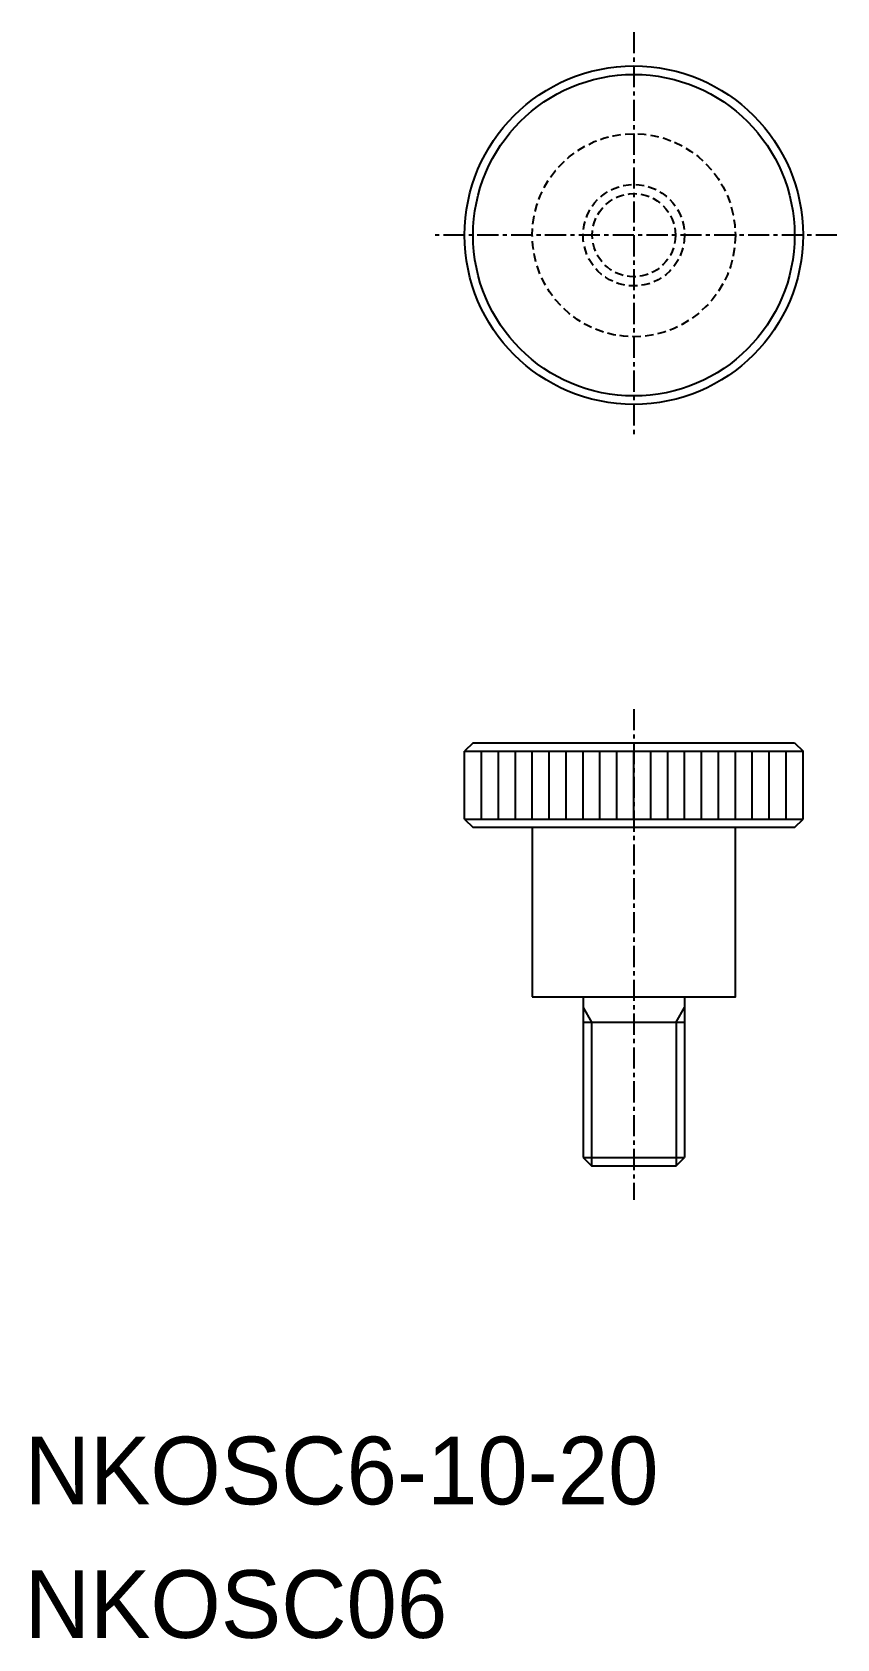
# Model space of a CAD drawing. Extents: x -12519.3 to -12471.7, y -445.4 to -350.5.
import ezdxf

# ---------------------------------------------------------------- set-up
doc = ezdxf.new("R2010")
doc.units = 0
doc.linetypes.add('CENTER', pattern=[2, 1.25, -0.25, 0.25, -0.25])
doc.linetypes.add('DASHED', pattern=[0.75, 0.5, -0.25])
doc.layers.get('0').update_dxf_attribs({"linetype": 'CONTINUOUS'})
doc.layers.add('CENTER', color=1, linetype='CENTER')

msp = doc.modelspace()

# ---------------------------------------------------------------- linework, layer by layer
at = {"color": 7, "linetype": 'CONTINUOUS'}
for p, q in [((-12493.227, -392.465), (-12493.727, -392.965)), ((-12493.727, -392.965), (-12473.727, -392.965)), ((-12493.727, -396.965), (-12493.727, -392.965)), ((-12493.227, -392.465), (-12474.227, -392.465)), ((-12492.727, -396.965), (-12492.727, -392.965)), ((-12491.727, -396.965), (-12491.727, -392.965)), ((-12490.727, -396.965), (-12490.727, -392.965)), ((-12489.727, -396.965), (-12489.727, -392.965)), ((-12488.727, -396.965), (-12488.727, -392.965)), ((-12487.727, -396.965), (-12487.727, -392.965)), ((-12486.727, -396.965), (-12486.727, -392.965)), ((-12485.727, -396.965), (-12485.727, -392.965)), ((-12484.727, -396.965), (-12484.727, -392.965)), ((-12483.727, -396.965), (-12483.727, -392.965)), ((-12482.727, -396.965), (-12482.727, -392.965)), ((-12481.727, -396.965), (-12481.727, -392.965)), ((-12480.727, -396.965), (-12480.727, -392.965)), ((-12479.727, -396.965), (-12479.727, -392.965)), ((-12478.727, -396.965), (-12478.727, -392.965)), ((-12477.727, -396.965), (-12477.727, -392.965)), ((-12476.727, -396.965), (-12476.727, -392.965)), ((-12475.727, -396.965), (-12475.727, -392.965)), ((-12474.727, -396.965), (-12474.727, -392.965)), ((-12474.227, -392.465), (-12473.727, -392.965)), ((-12473.727, -396.965), (-12473.727, -392.965)), ((-12493.727, -396.965), (-12473.727, -396.965)), ((-12493.727, -396.965), (-12493.227, -397.465)), ((-12474.227, -397.465), (-12493.227, -397.465)), ((-12483.727, -396.965), (-12483.727, -396.965)), ((-12474.227, -397.465), (-12473.727, -396.965)), ((-12486.727, -407.465), (-12486.727, -416.965)), ((-12480.727, -407.465), (-12480.727, -416.965)), ((-12486.727, -408.965), (-12480.727, -408.965)), ((-12486.727, -416.965), (-12480.727, -416.965)), ((-12486.727, -416.965), (-12486.227, -417.465)), ((-12486.227, -417.465), (-12481.227, -417.465)), ((-12481.227, -417.465), (-12480.727, -416.965))]:
    msp.add_line(p, q, dxfattribs=at)
at = {"color": 3, "linetype": 'CONTINUOUS'}
for p, q in [((-12486.727, -408.099), (-12486.227, -408.965)), ((-12481.227, -408.965), (-12480.727, -408.099)), ((-12486.227, -408.965), (-12486.227, -417.465)), ((-12481.227, -408.965), (-12481.227, -417.465))]:
    msp.add_line(p, q, dxfattribs=at)
at = {"color": 7, "linetype": 'CONTINUOUS'}
msp.add_lwpolyline([(-12489.727, -407.465), (-12477.727, -407.465), (-12477.727, -397.465), (-12489.727, -397.465)], close=True, dxfattribs=at)
for radius in [10, 9.5]:
    msp.add_circle((-12483.727, -362.465), radius, dxfattribs=at)
at = {"color": 3, "linetype": 'DASHED'}
for radius in [6, 3, 2.458]:
    msp.add_circle((-12483.727, -362.465), radius, dxfattribs=at)
at = {"layer": 'CENTER', "color": 1, "linetype": 'CENTER'}
for p, q in [((-12483.727, -350.465), (-12483.727, -374.465)), ((-12471.727, -362.465), (-12495.727, -362.465)), ((-12483.727, -390.465), (-12483.727, -419.465))]:
    msp.add_line(p, q, dxfattribs=at)

# ---------------------------------------------------------------- texts
at = {"color": 7, "linetype": 'CONTINUOUS'}
for s, p in [('NKOSC6-10-20', (-12519.727, -437.465)), ('NKOSC06', (-12519.727, -445.358))]:
    msp.add_text(s, height=4, dxfattribs=at).set_placement(p)

doc.saveas('drawing.dxf')
